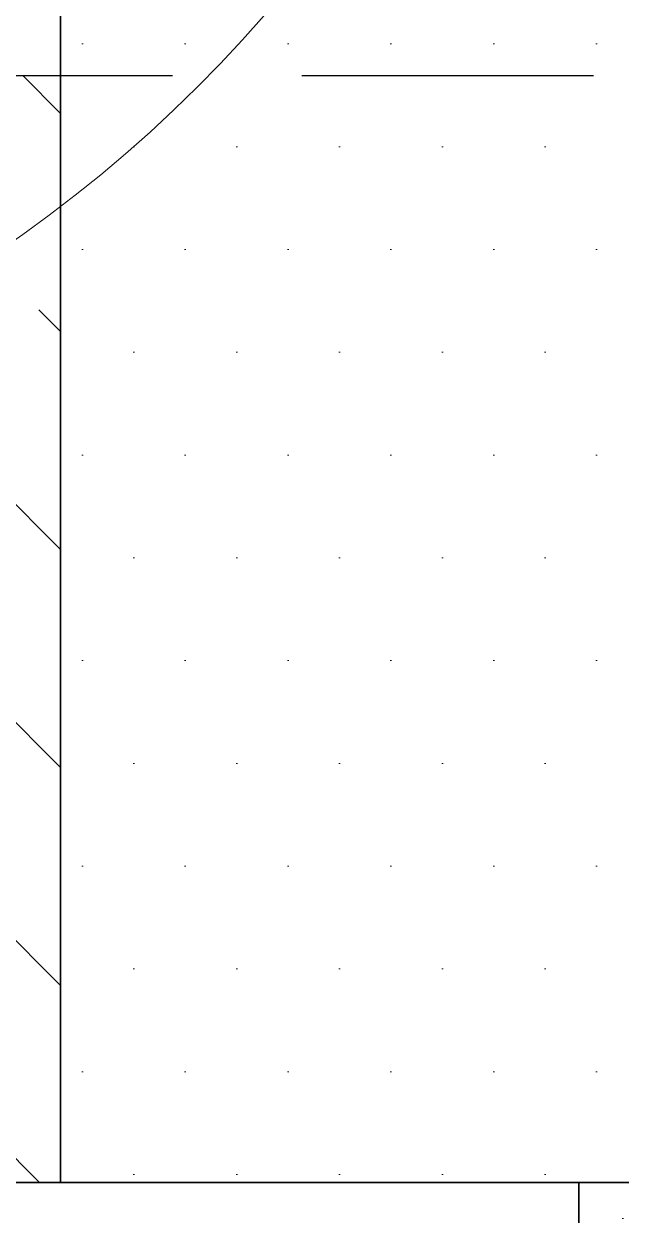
# Model space of a CAD drawing. Header units: millimetres. Extents: x 3755 to 5685, y 4194 to 7013.
# Drawn here: x 4459.8 to 4552, y 5804 to 5988 of the extents above; entities that cross this region are included whole.
import ezdxf

# ---------------------------------------------------------------- set-up
doc = ezdxf.new("R2010")
doc.units = ezdxf.units.MM
doc.linetypes.add('HHSTRICHLIERT', pattern=[65, 45, -20])
for name, color, linetype, lineweight in [('Xella 025', 7, 'Continuous', 25), ('Xella 035', 7, 'Continuous', 35), ('Xella Bemaßung', 7, 'Continuous', 13), ('Xella-Schraff', 7, 'Continuous', 13)]:
    doc.layers.add(name, color=color, linetype=linetype, lineweight=lineweight)

msp = doc.modelspace()

# ---------------------------------------------------------------- hatches: boundary and pattern name
at = {"layer": 'Xella-Schraff', "lineweight": 13}
h = msp.add_hatch(dxfattribs=at)
h.set_pattern_fill('ANSI33', color=256, scale=7.5, angle=-90)
h.paths.add_polyline_path([(4414.71, 5968), (4414.91, 5970.84), (4415.52, 5973.63), (4416.52, 5976.31), (4417.88, 5978.81), (4419.59, 5981.1), (4421.61, 5983.11), (4423.9, 5984.82), (4426.4, 5986.19), (4429.07, 5987.19), (4431.86, 5987.79), (4434.71, 5988), (4465.46, 5988), (4465.46, 6008.88), (4403.63, 6008.86), (4382.04, 5971.46), (4365.46, 5971.46), (4365.46, 5809.02), (4465.46, 5809.02), (4465.46, 5980), (4455.48, 5980), (4422.71, 5909.72), (4422.71, 5837.48), (4414.71, 5837.48), (4414.71, 5892.56), (4394.08, 5848.31), (4388.64, 5850.85), (4396.78, 5870.18, -0.802585), (4387.22, 5872.3, -1), (4397.25, 5872.3, -0.109518), (4396.78, 5870.18), (4414.71, 5908.03)])
h.paths.add_polyline_path([(4448.86, 5980), (4437.71, 5980), (4435.1, 5979.77), (4432.58, 5979.09), (4430.21, 5977.99), (4428.07, 5976.49), (4426.22, 5974.64), (4424.72, 5972.5), (4423.61, 5970.13), (4422.94, 5967.6), (4422.71, 5965), (4422.71, 5923.92)], flags=17)
h.paths.add_polyline_path([(4431.6, 5966.24, -1), (4441.63, 5966.24, -1)], flags=16)
h.paths.add_polyline_path([(4403.63, 6008.86), (4365.46, 6008.86), (4365.46, 5971.46), (4382.04, 5971.46)])
h = msp.add_hatch(dxfattribs=at)
h.set_pattern_fill('DOTS', color=256, scale=10)
h.paths.add_polyline_path([(5163.97, 5988), (4465.46, 5988), (4465.46, 5980), (5163.97, 5980)])
h.paths.add_polyline_path([(5163.97, 6009.02), (4465.46, 6008.88), (4465.46, 5988), (5163.97, 5988)])
h.paths.add_polyline_path([(5163.97, 5980), (4465.46, 5980), (4465.46, 5809.02), (5163.97, 5809.02)])
h = msp.add_hatch(dxfattribs=at)
h.set_pattern_fill('DOTS', color=256, scale=10)
h.paths.add_polyline_path([(4545.46, 5809.02), (4365.46, 5809.02), (4365.46, 5548.88), (4545.46, 5548.88)])
at = {"layer": 'Xella-Schraff', "lineweight": 13, "transparency": 33554592}
h = msp.add_hatch(dxfattribs=at)
h.set_pattern_fill('AR-SAND', color=256, scale=0.5, angle=-90)
h.paths.add_polyline_path([(4552.46, 5802.02), (5163.97, 5802.02), (5163.97, 5809.02), (4545.46, 5809.02), (4545.46, 5640.18, -0.191541), (4552.46, 5640.64)])
h.paths.add_polyline_path([(4552.46, 5622.58, -0.078599), (4549.53, 5622.12), (4549.53, 5548.88), (4552.46, 5548.88)])
h.paths.add_polyline_path([(4549.53, 5622.12, -0.111267), (4545.46, 5623.03), (4545.46, 5548.88), (4549.53, 5548.88)])

# ---------------------------------------------------------------- linework, layer by layer
at = {"layer": 'Xella 025', "linetype": 'HHSTRICHLIERT'}
msp.add_line((4437.71, 5980), (5163.97, 5980), dxfattribs=at)
at = {"layer": 'Xella 035'}
for p, q in [((4465.46, 5809.02), (4465.46, 6008.88)), ((5163.97, 5809.02), (4365.46, 5809.02)), ((4545.46, 5809.02), (4545.46, 5548.88))]:
    msp.add_line(p, q, dxfattribs=at)
at = {"layer": 'Xella Bemaßung'}
msp.add_circle((4338.04, 6126.75), 210.04, dxfattribs=at)

doc.saveas('drawing.dxf')
